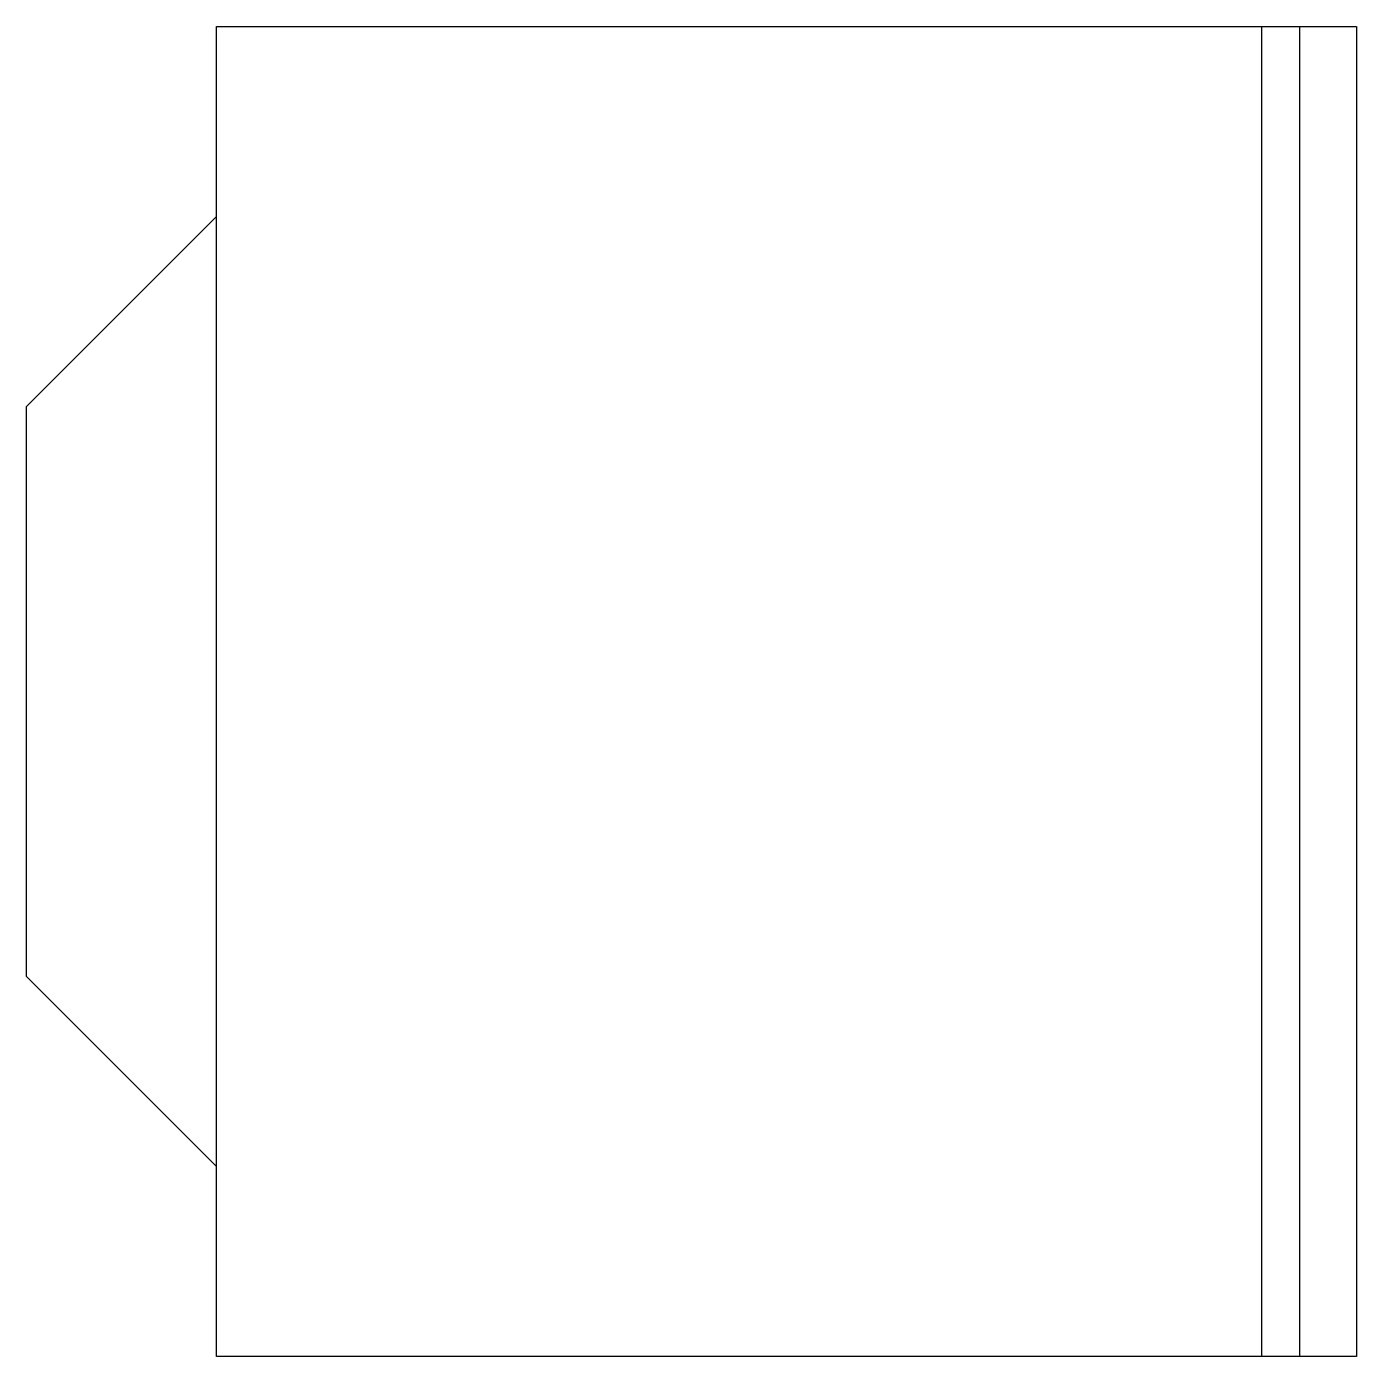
# Model space of a CAD drawing. Header units: metres. Extents: x 0 to 0.7, y -0.35 to 0.35.
import ezdxf

# ---------------------------------------------------------------- set-up
doc = ezdxf.new("R2010")
doc.units = ezdxf.units.M

msp = doc.modelspace()

# ---------------------------------------------------------------- linework, layer by layer
for p, q in [((0.1, -0.35), (0.1, 0.35)), ((0.1, 0.35), (0.7, 0.35)), ((0.65, 0.35), (0.65, -0.35)), ((0.67, 0.35), (0.67, -0.35)), ((0.7, 0.35), (0.7, -0.35)), ((0.1, 0.25), (0, 0.15)), ((0, -0.15), (0, 0.15)), ((0.1, -0.25), (0, -0.15)), ((0.7, -0.35), (0.1, -0.35))]:
    msp.add_line(p, q)

doc.saveas('drawing.dxf')
